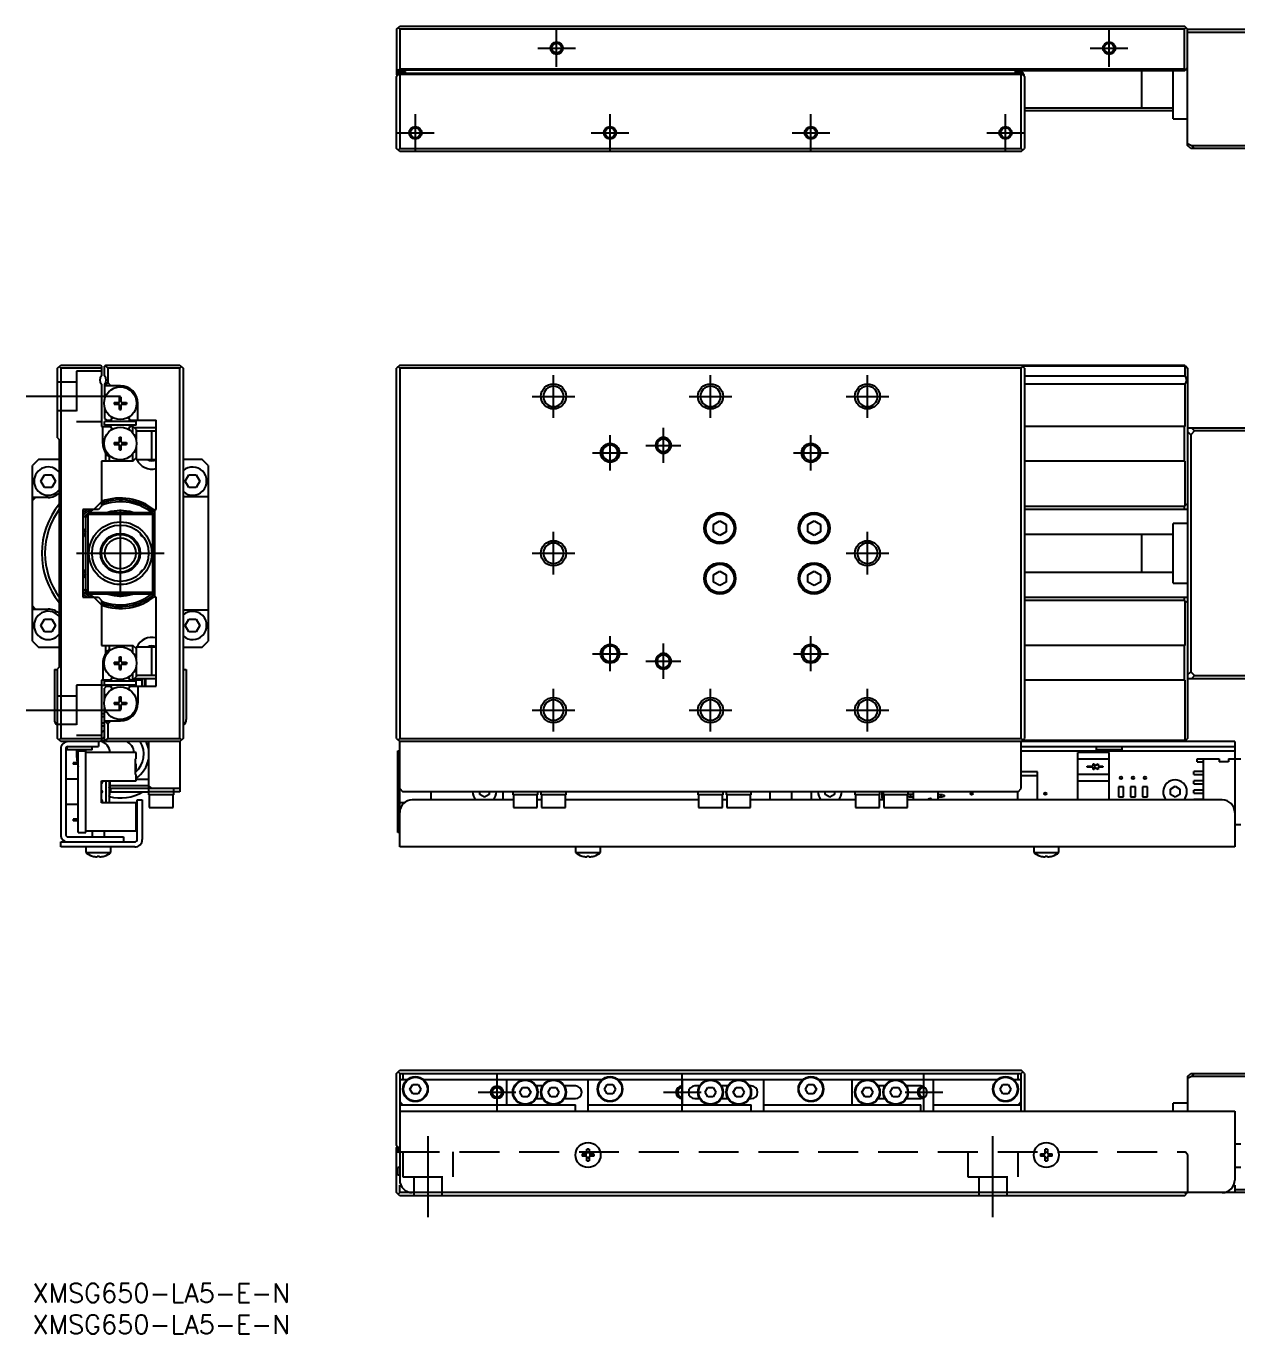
# Model space of a CAD drawing. Extents: x -1 to 721, y -8 to 204.
# Drawn here: x -1 to 192, y -8 to 200.4 of the extents above; entities that cross this region are included whole.
import ezdxf

# ---------------------------------------------------------------- set-up
doc = ezdxf.new("R2010")
doc.units = 0
doc.header["$LTSCALE"] = 0.5
doc.linetypes.add('CENTER', pattern=[50.8, 31.75, -6.35, 6.35, -6.35])
doc.linetypes.add('DASHED', pattern=[19.05, 12.7, -6.35])
for name, color, linetype in [('MSM_CENTER', 1, 'CENTER'), ('MSM_CONTINUOUS', 7, 'CONTINUOUS'), ('MSM_DASHED', 4, 'DASHED'), ('MSM_NARROW', 5, 'CONTINUOUS'), ('MSM_PART_NUMBER', 7, 'CONTINUOUS')]:
    doc.layers.add(name, color=color, linetype=linetype)
doc.styles.get("Standard").update_dxf_attribs({"font": 'txt.shx', "height": 1, "bigfont": 'bigfont.shx'})

# ---------------------------------------------------------------- blocks, each defined once
blk = doc.blocks.new('*U2')
at = {"layer": 'MSM_PART_NUMBER'}
blk.add_text('XMSG650-LA5-E-N', height=3, dxfattribs=at).set_placement((0, -3))
blk = doc.blocks.new('*U3')
at = {"layer": 'MSM_PART_NUMBER'}
blk.add_text('XMSG650-LA5-E-N', height=3, dxfattribs=at).set_placement((0, -8))

msp = doc.modelspace()

# ---------------------------------------------------------------- linework, layer by layer
at = {"layer": 'MSM_CENTER'}
for p, q in [((83.5, 193.887476), (83.5, 199.887476)), ((171.5, 193.887476), (171.5, 199.887476)), ((80.5, 196.887476), (86.5, 196.887476)), ((168.5, 196.887476), (174.5, 196.887476)), ((61, 180.387476), (61, 186.387476)), ((92, 180.387476), (92, 186.387476)), ((124, 180.387476), (124, 186.387476)), ((155, 180.387476), (155, 186.387476)), ((58, 183.387476), (64, 183.387476)), ((89, 183.387476), (95, 183.387476)), ((121, 183.387476), (127, 183.387476)), ((152, 183.387476), (158, 183.387476)), ((83, 137.987477), (83, 144.787477)), ((108, 137.987477), (108, 144.787477)), ((133, 137.987477), (133, 144.787477)), ((14, 141.387477), (-1, 141.387477)), ((79.6, 141.387477), (86.4, 141.387477)), ((104.6, 141.387477), (111.4, 141.387477)), ((129.6, 141.387477), (136.4, 141.387477)), ((100.5, 130.787477), (100.5, 136.387477)), ((92, 129.587477), (92, 135.187477)), ((97.7, 133.587477), (103.3, 133.587477)), ((124, 129.587477), (124, 135.187477)), ((89.2, 132.387477), (94.8, 132.387477)), ((121.2, 132.387477), (126.8, 132.387477)), ((14.000001, 109.387477), (14.000001, 123.387477)), ((83, 112.987477), (83, 119.787477)), ((133, 112.987477), (133, 119.787477)), ((7.000001, 116.387477), (21.000001, 116.387477)), ((79.6, 116.387477), (86.4, 116.387477)), ((129.6, 116.387477), (136.4, 116.387477)), ((92, 97.587477), (92, 103.187477)), ((124, 97.587477), (124, 103.187477)), ((89.2, 100.387477), (94.8, 100.387477)), ((100.5, 96.387477), (100.5, 101.987477)), ((121.2, 100.387477), (126.8, 100.387477)), ((97.7, 99.187477), (103.3, 99.187477)), ((83, 87.987477), (83, 94.787477)), ((108, 87.987477), (108, 94.787477)), ((133, 87.987477), (133, 94.787477)), ((-1, 91.387477), (14, 91.387477)), ((79.6, 91.387477), (86.4, 91.387477)), ((104.6, 91.387477), (111.4, 91.387477)), ((129.6, 91.387477), (136.4, 91.387477)), ((74, 27.500001), (74, 33.500001)), ((103.5, 27.500001), (103.5, 33.500001)), ((142, 27.500001), (142, 33.500001)), ((71, 30.500001), (77, 30.500001)), ((100.5, 30.500001), (106.5, 30.500001)), ((139, 30.500001), (145, 30.500001)), ((63, 23.517122), (63, 10.56974)), ((153, 10.56974), (153, 23.517122))]:
    msp.add_line(p, q, dxfattribs=at)
at = {"layer": 'MSM_CONTINUOUS'}
for p, q in [((58, 199.887476), (58.5, 200.387476)), ((58.25, 200.137476), (58.5, 199.887476)), ((58.5, 200.387476), (183.5, 200.387476)), ((184, 199.887476), (183.5, 200.387476)), ((183.5, 199.887476), (183.75, 200.137476)), ((58, 199.887476), (58, 192.687476)), ((183.5, 199.887476), (58.5, 199.887476)), ((58.5, 199.887476), (58.5, 193.587476)), ((183.5, 193.587476), (183.5, 199.887476)), ((184, 181.387476), (184, 199.887476)), ((184, 199.887476), (197.5, 199.887476)), ((197.5, 199.387476), (184, 199.387476)), ((183.6, 193.387476), (58, 193.387476)), ((59.4, 193.187476), (58, 193.187476)), ((58, 192.387476), (58.4, 192.787476)), ((58.1, 192.587476), (58, 192.687476)), ((58, 180.887476), (58, 192.387476)), ((58.1, 192.487476), (58.1, 192.687476)), ((58.5, 193.587476), (58.3, 193.387476)), ((59.1, 192.987476), (58.4, 192.987476)), ((58.4, 192.787476), (58.5, 192.887476)), ((58.4, 192.787476), (58.5, 192.687476)), ((58.5, 193.587476), (183.5, 193.587476)), ((58.5, 192.887476), (157.5, 192.887476)), ((157.5, 192.687476), (58.5, 192.687476)), ((58.5, 192.687476), (58.5, 180.887476)), ((59.4, 192.887476), (59.4, 193.187476)), ((183.5, 193.287476), (156.6, 193.287476)), ((156.6, 192.887476), (156.6, 193.287476)), ((157.6, 192.987476), (156.9, 192.987476)), ((157.5, 192.887476), (157.6, 192.787476)), ((157.5, 192.687476), (157.6, 192.787476)), ((157.5, 180.887476), (157.5, 192.687476)), ((157.6, 192.787476), (158, 192.387476)), ((157.9, 192.687476), (157.9, 192.487476)), ((158, 192.387476), (158, 180.887476)), ((176.7, 187.387471), (176.7, 193.287476)), ((181.7, 185.637476), (181.7, 193.287476)), ((183.65, 193.437476), (183.5, 193.587476)), ((183.5, 193.287476), (183.65, 193.437476)), ((183.65, 193.437476), (184, 193.787476)), ((158, 187.387476), (181.7, 187.387476)), ((181.7, 186.887476), (158, 186.887476)), ((181.7, 185.637476), (184, 185.637476)), ((184, 181.693662), (184.612372, 181.387476)), ((184.5, 180.887476), (184, 181.387476)), ((184.612372, 181.387476), (185.112372, 180.887476)), ((184.612372, 181.387476), (197.5, 181.387476)), ((58.5, 180.387476), (58, 180.887476)), ((58.5, 180.887476), (58.25, 180.637476)), ((58.5, 180.887476), (157.5, 180.887476)), ((157.5, 180.387476), (58.5, 180.387476)), ((157.5, 180.387476), (158, 180.887476)), ((157.75, 180.637476), (157.5, 180.887476)), ((197.5, 180.887476), (184.5, 180.887476)), ((4.000001, 145.887477), (4.500001, 146.387477)), ((4.000001, 134.787477), (4.000001, 145.887477)), ((4.500001, 145.887477), (4.250001, 146.137477)), ((4.500001, 146.387477), (10.800001, 146.387477)), ((11.000001, 145.887477), (4.500001, 145.887477)), ((4.500001, 145.887477), (4.500001, 86.887477)), ((10.800001, 146.387477), (11.000001, 146.187477)), ((11.000001, 146.187477), (11.000001, 144.648914)), ((11.600001, 146.287477), (11.500001, 146.187477)), ((11.500001, 144.648914), (11.500001, 146.187477)), ((11.600001, 146.287477), (11.700001, 146.387477)), ((12.000001, 145.887477), (11.600001, 146.287477)), ((11.700001, 146.387477), (23.500001, 146.387477)), ((12.000001, 145.887477), (12.000001, 143.587477)), ((23.500001, 145.887477), (12.000001, 145.887477)), ((23.500001, 146.387477), (24.000001, 145.887477)), ((23.750001, 146.137477), (23.500001, 145.887477)), ((23.500001, 86.887477), (23.500001, 145.887477)), ((24.000001, 145.887477), (24.000001, 86.887477)), ((58.5, 146.387477), (58, 145.887477)), ((58, 86.887477), (58, 145.887477)), ((58.25, 146.137477), (58.5, 145.887477)), ((58.5, 146.387477), (183.5, 146.387477)), ((157.5, 145.887477), (58.5, 145.887477)), ((58.5, 145.887477), (58.5, 86.887477)), ((158, 145.887477), (157.5, 146.387477)), ((157.5, 145.887477), (157.75, 146.137477)), ((157.5, 86.887477), (157.5, 145.887477)), ((183.6, 146.187477), (157.7, 146.187477)), ((158, 145.887477), (158, 86.887477)), ((183.65, 146.237477), (183.5, 146.387477)), ((183.6, 146.187477), (183.65, 146.237477)), ((183.6, 144.648914), (183.6, 146.187477)), ((183.65, 146.237477), (184, 145.887477)), ((184, 145.887477), (184, 86.887477)), ((158, 144.648914), (183.6, 144.648914)), ((11.000001, 143.326039), (11.000001, 136.587477)), ((11.500001, 143.326039), (11.500001, 141.001619)), ((14.000001, 143.087477), (11.500001, 143.087477)), ((12.000001, 143.587477), (11.646447, 143.087477)), ((12.500001, 143.087477), (12.000001, 143.587477)), ((183.6, 143.326039), (158, 143.326039)), ((183.6, 136.587477), (183.6, 143.326039)), ((13.000001, 140.432477), (13.000001, 140.142477)), ((13.000001, 140.432477), (13.795001, 140.432477)), ((13.000001, 140.142477), (13.795001, 140.142477)), ((13.529994, 140.142477), (13.529994, 140.432477)), ((13.855001, 140.492477), (13.855001, 141.287477)), ((13.855001, 141.287477), (14.145001, 141.287477)), ((14.145001, 140.757483), (13.855001, 140.757483)), ((13.855001, 139.287477), (13.855001, 140.082477)), ((13.855001, 139.81747), (14.145001, 139.81747)), ((14.145001, 140.492477), (14.145001, 141.287477)), ((14.145001, 139.287477), (14.145001, 140.082477)), ((14.205001, 140.432477), (15.000001, 140.432477)), ((14.205001, 140.142477), (15.000001, 140.142477)), ((14.470007, 140.142477), (14.470007, 140.432477)), ((15.000001, 140.432477), (15.000001, 140.142477)), ((16.800001, 137.587477), (16.800001, 140.287477)), ((11.500001, 139.573334), (11.500001, 137.887477)), ((11.500001, 137.887477), (11.800001, 137.587477)), ((11.800001, 137.587477), (12.455589, 137.587477)), ((12.535408, 137.725728), (12.455589, 137.587477)), ((13.855001, 139.287477), (14.145001, 139.287477)), ((15.544412, 137.587477), (15.327132, 137.963818)), ((15.544412, 137.587477), (19.700001, 137.587477)), ((19.700001, 123.387477), (19.700001, 137.587477)), ((11.000001, 136.587477), (12.455589, 136.587477)), ((11.200001, 133.887477), (11.200001, 136.587477)), ((16.500001, 137.387477), (11.500001, 137.387477)), ((11.500001, 136.787477), (11.500001, 137.387477)), ((16.500001, 136.787477), (11.500001, 136.787477)), ((12.455589, 136.587477), (12.672869, 136.211135)), ((12.575165, 136.387477), (12.571059, 136.387477)), ((15.433637, 136.387477), (15.424836, 136.387477)), ((15.464593, 136.449225), (15.544412, 136.587477)), ((16.000001, 136.587477), (15.544412, 136.587477)), ((16.500001, 136.087477), (16.000001, 136.587477)), ((16.000001, 135.548801), (16.000001, 136.587477)), ((19.700001, 136.387477), (16.200001, 136.387477)), ((16.500001, 136.787477), (16.500001, 137.387477)), ((16.500001, 136.087477), (16.500001, 134.601619)), ((19.700001, 135.837477), (16.500001, 135.837477)), ((19.000001, 131.337477), (19.000001, 135.837477)), ((183.6, 136.587477), (158, 136.587477)), ((183.5, 131.087477), (183.5, 136.587477)), ((184, 136.387477), (219, 136.387477)), ((184.5, 135.275104), (184, 135.775104)), ((185.112372, 135.887477), (184.5, 135.275104)), ((184.612372, 136.387477), (185.112372, 135.887477)), ((197.5, 135.887477), (185.112372, 135.887477)), ((4.000001, 134.787477), (4.300001, 134.487477)), ((4.300001, 98.287477), (4.300001, 134.487477)), ((13.000001, 134.032477), (13.000001, 133.742477)), ((13.000001, 134.032477), (13.795001, 134.032477)), ((13.000001, 133.742477), (13.795001, 133.742477)), ((13.529994, 133.742477), (13.529994, 134.032477)), ((13.855001, 134.092477), (13.855001, 134.887477)), ((13.855001, 134.887477), (14.145001, 134.887477)), ((14.145001, 134.357483), (13.855001, 134.357483)), ((13.855001, 132.887477), (13.855001, 133.682477)), ((13.855001, 133.41747), (14.145001, 133.41747)), ((14.145001, 134.092477), (14.145001, 134.887477)), ((14.145001, 132.887477), (14.145001, 133.682477)), ((14.205001, 134.032477), (15.000001, 134.032477)), ((14.205001, 133.742477), (15.000001, 133.742477)), ((14.470007, 133.742477), (14.470007, 134.032477)), ((15.000001, 134.032477), (15.000001, 133.742477)), ((184.5, 135.275104), (184.5, 97.499849)), ((1, 131.387477), (0, 130.387477)), ((1, 131.387477), (4.300001, 131.387477)), ((11.700001, 131.087477), (11.700001, 132.290605)), ((12.200001, 131.742715), (12.200001, 131.087477)), ((13.855001, 132.887477), (14.145001, 132.887477)), ((16.000001, 131.087477), (16.000001, 132.226152)), ((16.000001, 131.087477), (16.500001, 131.587477)), ((16.500001, 133.173334), (16.500001, 131.337477)), ((16.500001, 131.337477), (19.700001, 131.337477)), ((24.000001, 131.387477), (27, 131.387477)), ((28, 130.387477), (27, 131.387477)), ((0, 102.387477), (0, 130.387477)), ((11.000001, 131.087477), (11.000001, 123.887477)), ((16.000001, 131.087477), (11.000001, 131.087477)), ((28, 130.387477), (28, 125.387477)), ((183.6, 131.087477), (158, 131.087477)), ((183.6, 124.028898), (183.6, 131.087477)), ((1.345299, 127.887477), (1.922649, 128.887477)), ((1.922649, 126.887477), (1.345299, 127.887477)), ((1.922649, 128.887477), (3.07735, 128.887477)), ((3.07735, 128.887477), (3.6547, 127.887477)), ((3.6547, 127.887477), (3.07735, 126.887477)), ((24.345299, 127.887477), (24.922649, 128.887477)), ((24.922649, 126.887477), (24.345299, 127.887477)), ((24.922649, 128.887477), (26.07735, 128.887477)), ((26.07735, 128.887477), (26.6547, 127.887477)), ((26.6547, 127.887477), (26.07735, 126.887477)), ((2.5, 125.287477), (0, 125.287477)), ((0, 124.787477), (0.5, 125.287477)), ((3.07735, 126.887477), (1.922649, 126.887477)), ((28.000001, 125.387477), (24.000001, 125.387477)), ((26.07735, 126.887477), (24.922649, 126.887477)), ((28.000001, 125.387477), (28.000001, 107.387477)), ((8.000001, 123.387477), (8.000001, 109.387477)), ((10.500001, 123.387477), (8.000001, 123.387477)), ((9.792894, 123.387477), (11.000001, 124.594583)), ((11.000001, 123.887477), (10.500001, 123.387477)), ((19.500001, 123.387477), (19.700001, 123.387477)), ((19.500001, 109.387477), (19.500001, 123.387477)), ((158, 123.887477), (183.5, 123.887477)), ((184, 123.387477), (158, 123.387477)), ((183.5, 123.887477), (183.6, 124.028898)), ((183.5, 123.387477), (183.5, 123.887477)), ((184, 124.194583), (183.6, 124.028898)), ((8.500001, 122.087477), (9.300001, 122.887477)), ((8.500001, 110.687477), (8.500001, 122.087477)), ((8.800001, 122.387477), (8.800001, 110.387477)), ((19.000001, 122.587477), (9.000001, 122.587477)), ((9.300001, 122.887477), (18.700001, 122.887477)), ((18.700001, 122.887477), (19.500001, 122.087477)), ((19.200001, 110.387477), (19.200001, 122.387477)), ((108.5, 120.964827), (109.5, 121.542177)), ((108.5, 119.810126), (108.5, 120.964827)), ((109.5, 121.542177), (110.5, 120.964827)), ((110.5, 120.964827), (110.5, 119.810126)), ((123.5, 120.964827), (124.5, 121.542177)), ((123.5, 119.810126), (123.5, 120.964827)), ((124.5, 121.542177), (125.5, 120.964827)), ((125.5, 120.964827), (125.5, 119.810126)), ((184, 121.137477), (181.7, 121.137477)), ((181.7, 111.637477), (181.7, 121.137477)), ((17.200001, 119.362477), (17.200001, 119.551335)), ((17.200001, 119.362477), (17.425001, 119.137477)), ((17.425001, 119.306273), (17.425001, 119.137477)), ((17.425001, 119.137477), (17.561869, 119.137477)), ((109.5, 119.232776), (108.5, 119.810126)), ((110.5, 119.810126), (109.5, 119.232776)), ((124.5, 119.232776), (123.5, 119.810126)), ((125.5, 119.810126), (124.5, 119.232776)), ((181.7, 119.387477), (158, 119.387477)), ((176.7, 113.387472), (176.7, 119.387482)), ((17.425001, 113.637477), (17.200001, 113.412477)), ((17.200001, 113.223618), (17.200001, 113.412477)), ((17.561724, 113.637477), (17.425001, 113.637477)), ((17.425001, 113.637477), (17.425001, 113.46868)), ((17.561952, 113.637477), (17.561743, 113.637477)), ((108.5, 112.964827), (109.5, 113.542177)), ((108.5, 111.810126), (108.5, 112.964827)), ((109.5, 113.542177), (110.5, 112.964827)), ((110.5, 112.964827), (110.5, 111.810126)), ((123.5, 112.964827), (124.5, 113.542177)), ((123.5, 111.810126), (123.5, 112.964827)), ((124.5, 113.542177), (125.5, 112.964827)), ((125.5, 112.964827), (125.5, 111.810126)), ((158, 113.387477), (181.7, 113.387477)), ((9.300001, 109.887477), (8.500001, 110.687477)), ((19.500001, 110.687477), (18.700001, 109.887477)), ((109.5, 111.232776), (108.5, 111.810126)), ((110.5, 111.810126), (109.5, 111.232776)), ((124.5, 111.232776), (123.5, 111.810126)), ((125.5, 111.810126), (124.5, 111.232776)), ((181.7, 111.637477), (184, 111.637477)), ((8.000001, 109.387477), (10.500001, 109.387477)), ((9.000001, 110.187477), (19.000001, 110.187477)), ((18.700001, 109.887477), (9.300001, 109.887477)), ((11.000001, 108.18037), (9.792894, 109.387477)), ((10.500001, 109.387477), (11.000001, 108.887477)), ((11.000001, 108.887477), (11.000001, 101.687477)), ((19.700001, 109.387477), (19.500001, 109.387477)), ((19.700001, 95.187477), (19.700001, 109.387477)), ((158, 109.387477), (184, 109.387477)), ((183.5, 108.887477), (158, 108.887477)), ((183.5, 108.887477), (183.5, 109.387477)), ((183.6, 108.746055), (183.5, 108.887477)), ((183.6, 108.746055), (184, 108.58037)), ((183.6, 101.687477), (183.6, 108.746055)), ((0.5, 107.487477), (0, 107.987477)), ((0, 107.487477), (2.5, 107.487477)), ((24.000001, 107.387477), (28.000001, 107.387477)), ((28, 107.387477), (28, 102.387477)), ((1.345299, 104.887477), (1.922649, 105.887477)), ((1.922649, 103.887477), (1.345299, 104.887477)), ((1.922649, 105.887477), (3.07735, 105.887477)), ((3.07735, 105.887477), (3.6547, 104.887477)), ((3.6547, 104.887477), (3.07735, 103.887477)), ((24.345299, 104.887477), (24.922649, 105.887477)), ((24.922649, 103.887477), (24.345299, 104.887477)), ((24.922649, 105.887477), (26.07735, 105.887477)), ((26.07735, 105.887477), (26.6547, 104.887477)), ((26.6547, 104.887477), (26.07735, 103.887477)), ((0, 102.387477), (1, 101.387477)), ((3.07735, 103.887477), (1.922649, 103.887477)), ((26.07735, 103.887477), (24.922649, 103.887477)), ((27, 101.387477), (28, 102.387477)), ((4.300001, 101.387477), (1, 101.387477)), ((11.000001, 101.687477), (16.000001, 101.687477)), ((11.700001, 100.484348), (11.700001, 101.687477)), ((12.200001, 101.687477), (12.200001, 101.032238)), ((16.500001, 101.187477), (16.000001, 101.687477)), ((16.000001, 100.548801), (16.000001, 101.687477)), ((19.700001, 101.437477), (16.500001, 101.437477)), ((16.500001, 101.437477), (16.500001, 99.601619)), ((19.000001, 96.937477), (19.000001, 101.437477)), ((27, 101.387477), (24.000001, 101.387477)), ((183.6, 101.687477), (158, 101.687477)), ((183.5, 96.187477), (183.5, 101.687477)), ((4.300001, 98.287477), (4.000001, 97.987477)), ((4.000001, 86.887477), (4.000001, 97.987477)), ((11.200001, 98.887477), (11.200001, 96.187477)), ((13.000001, 99.032477), (13.000001, 98.742477)), ((13.000001, 99.032477), (13.795001, 99.032477)), ((13.000001, 98.742477), (13.795001, 98.742477)), ((13.529994, 98.742477), (13.529994, 99.032477)), ((13.855001, 99.092477), (13.855001, 99.887477)), ((13.855001, 99.887477), (14.145001, 99.887477)), ((14.145001, 99.357483), (13.855001, 99.357483)), ((13.855001, 97.887477), (13.855001, 98.682477)), ((13.855001, 98.41747), (14.145001, 98.41747)), ((14.145001, 99.092477), (14.145001, 99.887477)), ((14.145001, 97.887477), (14.145001, 98.682477)), ((14.205001, 99.032477), (15.000001, 99.032477)), ((14.205001, 98.742477), (15.000001, 98.742477)), ((14.470007, 98.742477), (14.470007, 99.032477)), ((15.000001, 99.032477), (15.000001, 98.742477)), ((16.500001, 98.173334), (16.500001, 96.687477)), ((3.5, 97.887477), (3.5, 89.887477)), ((3.5, 97.887477), (4, 97.887477)), ((11.000001, 96.187477), (11.000001, 86.587477)), ((12.455589, 96.187477), (11.000001, 96.187477)), ((16.500001, 95.987477), (11.500001, 95.987477)), ((11.500001, 95.387477), (11.500001, 95.987477)), ((11.997502, 96.187477), (11.997502, 95.987477)), ((12.672869, 96.563818), (12.455589, 96.187477)), ((12.575165, 96.387477), (12.571059, 96.387477)), ((13.855001, 97.887477), (14.145001, 97.887477)), ((15.433637, 96.387477), (15.424836, 96.387477)), ((15.425002, 96.387477), (15.425002, 96.38714)), ((15.544412, 96.187477), (15.464593, 96.325728)), ((17.425002, 96.187477), (15.544412, 96.187477)), ((15.925002, 95.987477), (15.925002, 96.187477)), ((16.000001, 96.187477), (16.000001, 97.226152)), ((16.000001, 96.187477), (16.500001, 96.687477)), ((19.700001, 96.387477), (16.200001, 96.387477)), ((16.500001, 96.937477), (19.700001, 96.937477)), ((16.500001, 95.387477), (16.500001, 95.987477)), ((17.425002, 96.387477), (17.425002, 95.187477)), ((17.925002, 95.187477), (17.925002, 96.387477)), ((18, 96.187477), (17.925002, 96.187477)), ((18, 96.387477), (18, 95.187477)), ((24, 97.887477), (24.5, 97.887477)), ((24.5, 97.887477), (24.5, 89.887477)), ((183.6, 96.187477), (158, 96.187477)), ((183.6, 86.587477), (183.6, 96.187477)), ((184, 96.999849), (184.5, 97.499849)), ((213, 96.387477), (184, 96.387477)), ((184.5, 97.499849), (185.112372, 96.887477)), ((185.112372, 96.887477), (184.612372, 96.387477)), ((185.112372, 96.887477), (197.5, 96.887477)), ((11.57608, 95.307477), (11.000001, 95.307477)), ((16.500001, 95.387477), (11.500001, 95.387477)), ((11.800001, 95.187477), (11.500001, 94.887477)), ((11.500001, 93.201619), (11.500001, 94.887477)), ((11.697502, 95.387477), (11.646791, 95.336766)), ((11.800001, 95.187477), (12.455589, 95.187477)), ((12.455589, 95.187477), (12.535408, 95.049225)), ((15.327132, 94.811135), (15.544412, 95.187477)), ((15.425002, 94.987813), (15.425002, 94.980651)), ((15.544412, 95.187477), (19.700001, 95.187477)), ((15.925002, 95.187477), (15.925002, 95.387477)), ((16.800001, 95.187477), (16.800001, 92.487477)), ((11.500001, 86.587477), (11.500001, 91.773334)), ((13.000001, 92.632477), (13.000001, 92.342477)), ((13.000001, 92.632477), (13.795001, 92.632477)), ((13.000001, 92.342477), (13.795001, 92.342477)), ((13.529994, 92.342477), (13.529994, 92.632477)), ((13.855001, 92.692477), (13.855001, 93.487477)), ((13.855001, 93.487477), (14.145001, 93.487477)), ((14.145001, 92.957483), (13.855001, 92.957483)), ((13.855001, 91.487477), (13.855001, 92.282477)), ((13.855001, 92.01747), (14.145001, 92.01747)), ((14.145001, 92.692477), (14.145001, 93.487477)), ((14.145001, 91.487477), (14.145001, 92.282477)), ((14.205001, 92.632477), (15.000001, 92.632477)), ((14.205001, 92.342477), (15.000001, 92.342477)), ((14.470007, 92.342477), (14.470007, 92.632477)), ((15.000001, 92.632477), (15.000001, 92.342477)), ((11.000001, 90.387477), (11.500001, 90.387477)), ((11.500001, 89.687477), (14.000001, 89.687477)), ((11.646447, 89.687477), (12.000001, 89.187477)), ((12.000001, 89.187477), (12.500001, 89.687477)), ((13.855001, 91.487477), (14.145001, 91.487477)), ((11.000001, 89.387477), (11.500001, 89.387477)), ((11.000001, 88.887477), (11.500001, 88.887477)), ((12.000001, 89.187477), (12.000001, 86.887477)), ((4.500001, 86.387477), (4.000001, 86.887477)), ((4.250001, 86.637477), (4.500001, 86.887477)), ((4.500001, 86.887477), (11.000001, 86.887477)), ((10.800001, 86.387477), (4.500001, 86.387477)), ((5.500001, 85.533887), (5.500001, 85.087477)), ((5.700001, 85.587477), (10.500001, 85.587477)), ((9.500001, 85.087477), (9.500001, 85.587477)), ((10.500001, 86.387477), (10.500001, 85.587477)), ((11.000001, 86.587477), (10.800001, 86.387477)), ((10.928356, 86.515832), (11.571645, 86.515832)), ((11.500001, 86.587477), (11.600001, 86.487477)), ((11.600001, 86.487477), (12.000001, 86.887477)), ((11.700001, 86.387477), (11.600001, 86.487477)), ((23.500001, 86.387477), (11.700001, 86.387477)), ((12.000001, 86.887477), (23.500001, 86.887477)), ((18.500001, 86.387477), (18.500001, 77.887477)), ((24.000001, 86.887477), (23.500001, 86.387477)), ((23.500001, 86.887477), (23.750001, 86.637477)), ((23.500001, 86.387477), (23.500001, 78.387477)), ((58, 86.887477), (58.5, 86.387477)), ((58.5, 86.887477), (58.25, 86.637477)), ((58.5, 86.887477), (157.5, 86.887477)), ((58.5, 69.587477), (58.5, 86.387477)), ((191.5, 86.387477), (58.5, 86.387477)), ((157.5, 86.387477), (158, 86.887477)), ((157.75, 86.637477), (157.5, 86.887477)), ((157.5, 78.887477), (157.5, 86.387477)), ((157.5, 85.587477), (191.5, 85.587477)), ((157.7, 86.587477), (183.6, 86.587477)), ((169.5, 84.887477), (169.5, 85.587477)), ((173.5, 85.587477), (173.5, 84.887477)), ((183.5, 86.387477), (183.65, 86.537477)), ((183.65, 86.537477), (183.6, 86.587477)), ((184, 86.887477), (183.65, 86.537477)), ((191.5, 86.387477), (191.5, 69.587477)), ((4.500001, 85.187477), (4.500001, 71.587477)), ((5.300001, 85.187477), (5.300001, 71.587477)), ((9.500001, 85.087477), (5.500001, 85.087477)), ((7.300001, 84.887477), (8.500001, 84.887477)), ((7.300001, 71.887477), (7.300001, 84.887477)), ((8.500001, 71.887477), (8.500001, 84.887477)), ((16.500001, 84.637477), (8.500001, 84.637477)), ((16.500001, 83.637477), (16.400001, 83.637477)), ((16.400001, 81.137477), (16.400001, 83.637477)), ((16.500001, 83.637477), (16.500001, 84.637477)), ((58.2, 71.887477), (58.2, 84.887477)), ((58.2, 84.887477), (58.5, 84.887477)), ((157.5, 84.887477), (191.5, 84.887477)), ((166.5, 77.087477), (166.5, 84.637477)), ((171.5, 84.637477), (166.5, 84.637477)), ((166.5, 83.637477), (171.5, 83.637477)), ((173.5, 85.087477), (169.5, 85.087477)), ((171.5, 77.087477), (171.5, 84.637477)), ((185.5, 83.637477), (189, 83.637477)), ((185.5, 83.137477), (185.5, 83.637477)), ((186.5, 83.637477), (186.5, 77.087477)), ((189, 83.637477), (189, 83.137477)), ((190.5, 83.637477), (192.5, 83.637477)), ((190.5, 83.637477), (190.5, 83.137477)), ((7.300001, 83.012477), (6.500001, 83.012477)), ((6.500001, 83.012477), (6.500001, 82.762477)), ((7.300001, 82.762477), (6.500001, 82.762477)), ((16.400001, 82.837477), (16.500001, 82.837477)), ((16.400001, 82.462477), (16.500001, 82.462477)), ((16.400001, 82.312477), (16.500001, 82.312477)), ((16.400001, 81.937477), (16.500001, 81.937477)), ((16.500001, 81.937477), (16.500001, 82.837477)), ((160.1, 81.537477), (157.5, 81.537477)), ((160.1, 77.087477), (160.1, 81.537477)), ((168, 82.462477), (168.95, 82.462477)), ((168, 82.312477), (168, 82.462477)), ((168.95, 82.312477), (168, 82.312477)), ((168.95, 82.837477), (169.1, 82.837477)), ((168.95, 82.462477), (168.95, 82.837477)), ((168.95, 81.937477), (168.95, 82.312477)), ((169.1, 81.937477), (168.95, 81.937477)), ((169.1, 82.837477), (169.1, 82.445212)), ((169.1, 82.445212), (169.779423, 82.837477)), ((169.779423, 81.937477), (169.1, 82.329741)), ((169.1, 82.329741), (169.1, 81.937477)), ((169.779423, 82.837477), (169.779423, 82.462477)), ((169.779423, 82.462477), (170.479423, 82.462477)), ((170.479423, 82.312477), (169.779423, 82.312477)), ((169.779423, 82.312477), (169.779423, 81.937477)), ((170.479423, 82.462477), (170.479423, 82.312477)), ((186.5, 81.637477), (185, 81.637477)), ((185, 81.137477), (185, 81.637477)), ((185.5, 83.137477), (186.5, 83.137477)), ((190.5, 83.137477), (189, 83.137477)), ((7.300001, 80.387477), (5.300001, 80.387477)), ((11.000001, 80.137477), (16.500001, 80.137477)), ((11.000001, 76.637477), (11.000001, 80.137477)), ((11.700001, 80.137477), (11.700001, 76.637477)), ((12.200001, 80.137477), (12.200001, 76.637477)), ((12.350001, 80.137477), (12.350001, 78.387477)), ((12.350001, 79.387477), (18.5, 79.387477)), ((16.500001, 81.137477), (16.400001, 81.137477)), ((16.500001, 80.137477), (16.500001, 81.137477)), ((16.500001, 80.387477), (18.5, 80.387477)), ((19.000001, 78.887477), (18.500001, 79.387477)), ((160.1, 80.937477), (157.5, 80.937477)), ((171.5, 81.137477), (166.5, 81.137477)), ((166.5, 80.137477), (171.5, 80.137477)), ((173.0025, 79.187477), (173.0025, 77.587477)), ((173.8025, 79.187477), (173.0025, 79.187477)), ((173.8025, 77.587477), (173.8025, 79.187477)), ((175.7075, 79.187477), (174.9075, 79.187477)), ((174.9075, 79.187477), (174.9075, 77.587477)), ((175.7075, 77.587477), (175.7075, 79.187477)), ((177.6125, 79.187477), (176.8125, 79.187477)), ((176.8125, 79.187477), (176.8125, 77.587477)), ((177.6125, 77.587477), (177.6125, 79.187477)), ((181.25, 78.820489), (182, 79.253502)), ((182, 79.253502), (182.75, 78.820489)), ((185, 81.137477), (186.5, 81.137477)), ((186.5, 80.137477), (185, 80.137477)), ((185, 79.637477), (185, 80.137477)), ((185, 79.637477), (186.5, 79.637477)), ((23.500001, 78.887477), (12.500001, 78.887477)), ((12.500001, 78.387475), (12.500001, 78.887477)), ((12.500001, 78.387475), (18.500001, 78.387475)), ((22.500001, 78.387477), (18.500001, 78.387475)), ((22.500001, 77.887477), (18.500001, 77.887477)), ((18.600001, 77.887477), (18.600001, 75.887477)), ((22.400001, 75.887477), (22.400001, 77.887477)), ((22.500001, 77.887477), (22.500001, 78.887477)), ((23.500001, 78.387477), (22.500001, 78.387477)), ((58.5, 78.887477), (59, 78.387477)), ((157, 78.387477), (59, 78.387477)), ((63.5, 77.087477), (63.5, 78.387477)), ((71.25, 77.954464), (71.25, 78.387477)), ((72, 77.521451), (71.25, 77.954464)), ((72.75, 77.954464), (72, 77.521451)), ((72.75, 78.387477), (72.75, 77.954464)), ((74.9, 78.387477), (74.9, 77.087477)), ((76.5, 78.387477), (76.5, 77.887477)), ((80.5, 77.887477), (76.5, 77.887477)), ((76.6, 77.887477), (76.6, 75.887477)), ((80.4, 75.887477), (80.4, 77.887477)), ((80.5, 77.887477), (80.5, 78.387477)), ((81, 78.387477), (81, 77.887477)), ((85, 77.887477), (81, 77.887477)), ((81.1, 77.887477), (81.1, 75.887477)), ((84.9, 75.887477), (84.9, 77.887477)), ((85, 77.887477), (85, 78.387477)), ((106, 78.387477), (106, 77.887477)), ((110, 77.887477), (106, 77.887477)), ((106.1, 77.887477), (106.1, 75.887477)), ((109.9, 75.887477), (109.9, 77.887477)), ((110, 77.887477), (110, 78.387477)), ((110.5, 78.387477), (110.5, 77.887477)), ((114.5, 77.887477), (110.5, 77.887477)), ((110.6, 77.887477), (110.6, 75.887477)), ((114.4, 75.887477), (114.4, 77.887477)), ((114.5, 77.887477), (114.5, 78.387477)), ((117.5, 77.087477), (117.5, 78.387477)), ((120.9, 78.387477), (120.9, 77.087477)), ((124.1, 77.087477), (124.1, 78.387477)), ((126.25, 77.954464), (126.25, 78.387477)), ((127, 77.521451), (126.25, 77.954464)), ((127.75, 77.954464), (127, 77.521451)), ((127.75, 78.387477), (127.75, 77.954464)), ((131, 78.387477), (131, 77.887477)), ((135, 77.887477), (131, 77.887477)), ((131.1, 77.887477), (131.1, 75.887477)), ((134.9, 75.887477), (134.9, 77.887477)), ((135, 77.887477), (135, 78.387477)), ((135.3125, 78.387477), (135.3125, 77.387477)), ((135.3125, 77.387477), (135.6, 77.387477)), ((135.5, 78.387477), (135.5, 77.887477)), ((139.5, 77.887477), (135.5, 77.887477)), ((135.6, 77.887477), (135.6, 75.887477)), ((139.4, 75.887477), (139.4, 77.887477)), ((139.4, 77.852477), (139.5375, 77.852477)), ((139.5375, 77.652477), (139.4, 77.652477)), ((139.5, 77.887477), (139.5, 78.387477)), ((139.5375, 77.852477), (139.603895, 77.967477)), ((139.603895, 77.537477), (139.5375, 77.652477)), ((140.3375, 77.967477), (139.603895, 77.967477)), ((140.3375, 77.537477), (139.603895, 77.537477)), ((139.8975, 77.537477), (139.8975, 77.967477)), ((140.3375, 77.087477), (140.3375, 78.387477)), ((144.2375, 78.387477), (144.2375, 77.087477)), ((144.2375, 77.967477), (144.971105, 77.967477)), ((144.971105, 77.537477), (144.2375, 77.537477)), ((144.6775, 77.967477), (144.6775, 77.537477)), ((144.971105, 77.967477), (145.0375, 77.852477)), ((145.0375, 77.652477), (144.971105, 77.537477)), ((145.0375, 77.852477), (145.2875, 77.852477)), ((145.2875, 77.652477), (145.0375, 77.652477)), ((145.2875, 77.652477), (145.2875, 77.852477)), ((156.9, 78.387477), (156.9, 77.087477)), ((157, 78.387477), (157.5, 78.887477)), ((173.0025, 77.587477), (173.8025, 77.587477)), ((174.9075, 77.587477), (175.7075, 77.587477)), ((176.8125, 77.587477), (177.6125, 77.587477)), ((181.25, 77.954464), (181.25, 78.820489)), ((182, 77.521451), (181.25, 77.954464)), ((182.75, 77.954464), (182, 77.521451)), ((182.75, 78.820489), (182.75, 77.954464)), ((186.5, 78.637477), (185, 78.637477)), ((185, 78.137477), (185, 78.637477)), ((185, 78.137477), (186.5, 78.137477)), ((186.5, 77.137477), (185, 77.137477)), ((185, 77.087477), (185, 77.137477)), ((5.300001, 76.387477), (7.300001, 76.387477)), ((16.500001, 76.637477), (11.000001, 76.637477)), ((16.500001, 72.137477), (16.500001, 76.637477)), ((16.700001, 77.087477), (17.500001, 77.087477)), ((16.700001, 70.887477), (16.700001, 77.087477)), ((17.500001, 77.087477), (17.500001, 70.787477)), ((18.600001, 75.887477), (22.400001, 75.887477)), ((59.236077, 76.637477), (58.5, 76.637477)), ((76.6, 77.087477), (60.5, 77.087477)), ((76.6, 75.887477), (80.4, 75.887477)), ((81.1, 77.087477), (80.4, 77.087477)), ((81.1, 75.887477), (84.9, 75.887477)), ((106.1, 77.087477), (84.9, 77.087477)), ((106.1, 75.887477), (109.9, 75.887477)), ((110.6, 77.087477), (109.9, 77.087477)), ((110.6, 75.887477), (114.4, 75.887477)), ((131.1, 77.087477), (114.4, 77.087477)), ((131.1, 75.887477), (134.9, 75.887477)), ((135.6, 77.087477), (134.9, 77.087477)), ((135.6, 75.887477), (139.4, 75.887477)), ((189.5, 77.087477), (139.4, 77.087477)), ((7.300001, 74.012477), (6.500001, 74.012477)), ((6.500001, 74.012477), (6.500001, 73.762477)), ((7.300001, 73.762477), (6.500001, 73.762477)), ((192.5, 73.137477), (191.5, 73.137477)), ((5.700001, 71.187477), (14.500001, 71.187477)), ((7.300001, 71.887477), (8.500001, 71.887477)), ((8.500001, 72.137477), (16.500001, 72.137477)), ((9.500001, 72.137477), (9.500001, 71.187496)), ((11.500001, 71.187496), (11.500001, 72.137477)), ((14.500001, 71.187477), (14.500001, 70.387477)), ((58.5, 71.887477), (58.2, 71.887477)), ((4.500001, 70.387477), (16.200001, 70.387477)), ((4.500001, 69.587477), (4.500001, 70.387477)), ((16.300001, 69.587477), (4.500001, 69.587477)), ((8.500001, 69.587477), (8.500001, 68.689477)), ((12.500001, 68.689477), (12.500001, 69.587477)), ((191.5, 69.587477), (58.5, 69.587477)), ((86.5, 69.587477), (86.5, 68.689477)), ((90.5, 68.689477), (90.5, 69.587477)), ((159.5, 69.587477), (159.5, 68.689477)), ((163.5, 68.689477), (163.5, 69.587477)), ((8.500001, 68.689477), (12.500001, 68.689477)), ((9.550001, 68.131744), (9.571292, 68.131744)), ((10.300001, 68.000001), (10.300001, 68.131744)), ((10.300001, 68.131744), (10.700001, 68.131744)), ((10.700001, 68.131744), (10.700001, 68.000001)), ((11.428709, 68.131744), (11.450001, 68.131744)), ((86.5, 68.689477), (90.5, 68.689477)), ((87.55, 68.131744), (87.571291, 68.131744)), ((88.3, 68.000001), (88.3, 68.131744)), ((88.3, 68.131744), (88.7, 68.131744)), ((88.7, 68.131744), (88.7, 68.000001)), ((89.428709, 68.131744), (89.45, 68.131744)), ((159.5, 68.689477), (163.5, 68.689477)), ((160.55, 68.131744), (160.571291, 68.131744)), ((161.3, 68.000001), (161.3, 68.131744)), ((161.3, 68.131744), (161.7, 68.131744)), ((161.7, 68.131744), (161.7, 68.000001)), ((162.428709, 68.131744), (162.45, 68.131744)), ((58, 33.500001), (58.5, 34.000001)), ((58, 22.000001), (58, 33.500001)), ((58.25, 33.750001), (58.5, 33.500001)), ((58.5, 34.000001), (157.5, 34.000001)), ((58.5, 33.500001), (58.5, 16.500001)), ((58.5, 33.500001), (157.5, 33.500001)), ((59, 33.500001), (59, 32.500001)), ((157, 32.500001), (157, 33.500001)), ((158, 33.500001), (157.5, 34.000001)), ((157.5, 33.500001), (157.75, 33.750001)), ((157.5, 27.500001), (157.5, 33.500001)), ((158, 33.500001), (158, 27.500001)), ((184, 33.000001), (184.5, 33.500001)), ((184.5, 33.500001), (197.5, 33.500001)), ((185.112372, 33.500001), (184.612372, 33.000001)), ((59.677124, 32.500001), (58.5, 32.500001)), ((60.133974, 31.000001), (60.566987, 31.750001)), ((60.566987, 31.750001), (61.433013, 31.750001)), ((61.433013, 31.750001), (61.866025, 31.000001)), ((90.677124, 32.500001), (62.322875, 32.500001)), ((75.5, 32.500001), (75.5, 28.500001)), ((81.267949, 31.500001), (80.232051, 31.500001)), ((86.5, 31.500001), (84.732051, 31.500001)), ((88.5, 27.500001), (88.5, 32.500001)), ((91.133974, 31.000001), (91.566987, 31.750001)), ((91.566987, 31.750001), (92.433013, 31.750001)), ((92.433013, 31.750001), (92.866025, 31.000001)), ((122.677124, 32.500001), (93.322875, 32.500001)), ((103.5, 32.500001), (103.5, 28.500001)), ((106.267949, 31.500001), (105.5, 31.500001)), ((110.767949, 31.500001), (109.732051, 31.500001)), ((114.5, 31.500001), (114.232051, 31.500001)), ((116.5, 27.500001), (116.5, 32.500001)), ((123.133974, 31.000001), (123.566987, 31.750001)), ((123.566987, 31.750001), (124.433013, 31.750001)), ((124.433013, 31.750001), (124.866025, 31.000001)), ((153.677124, 32.500001), (125.322875, 32.500001)), ((130.5, 32.500001), (130.5, 28.500001)), ((135.767949, 31.500001), (134.732051, 31.500001)), ((141.5, 31.500001), (139.232051, 31.500001)), ((143.5, 27.500001), (143.5, 32.500001)), ((154.133974, 31.000001), (154.566987, 31.750001)), ((154.566987, 31.750001), (155.433013, 31.750001)), ((155.433013, 31.750001), (155.866025, 31.000001)), ((157.5, 32.500001), (156.322875, 32.500001)), ((184.612372, 33.000001), (184, 32.693815)), ((184, 33.000001), (184, 27.500001)), ((197.5, 33.000001), (184.612372, 33.000001)), ((60.566987, 30.250001), (60.133974, 31.000001)), ((61.433013, 30.250001), (60.566987, 30.250001)), ((61.866025, 31.000001), (61.433013, 30.250001)), ((77.633974, 30.500001), (78.066987, 31.250001)), ((78.066987, 29.750001), (77.633974, 30.500001)), ((78.066987, 31.250001), (78.933013, 31.250001)), ((78.933013, 29.750001), (78.066987, 29.750001)), ((78.933013, 31.250001), (79.366025, 30.500001)), ((79.366025, 30.500001), (78.933013, 29.750001)), ((80.232051, 29.500001), (81.267949, 29.500001)), ((82.133974, 30.500001), (82.566987, 31.250001)), ((82.566987, 29.750001), (82.133974, 30.500001)), ((82.566987, 31.250001), (83.433013, 31.250001)), ((83.433013, 29.750001), (82.566987, 29.750001)), ((83.433013, 31.250001), (83.866025, 30.500001)), ((83.866025, 30.500001), (83.433013, 29.750001)), ((84.732051, 29.500001), (86.5, 29.500001)), ((91.566987, 30.250001), (91.133974, 31.000001)), ((92.433013, 30.250001), (91.566987, 30.250001)), ((92.866025, 31.000001), (92.433013, 30.250001)), ((105.5, 29.500001), (106.267949, 29.500001)), ((107.133974, 30.500001), (107.566987, 31.250001)), ((107.566987, 29.750001), (107.133974, 30.500001)), ((107.566987, 31.250001), (108.433013, 31.250001)), ((108.433013, 29.750001), (107.566987, 29.750001)), ((108.433013, 31.250001), (108.866025, 30.500001)), ((108.866025, 30.500001), (108.433013, 29.750001)), ((109.732051, 29.500001), (110.767949, 29.500001)), ((111.633974, 30.500001), (112.066987, 31.250001)), ((112.066987, 29.750001), (111.633974, 30.500001)), ((112.066987, 31.250001), (112.933013, 31.250001)), ((112.933013, 29.750001), (112.066987, 29.750001)), ((112.933013, 31.250001), (113.366025, 30.500001)), ((113.366025, 30.500001), (112.933013, 29.750001)), ((114.232051, 29.500001), (114.5, 29.500001)), ((123.566987, 30.250001), (123.133974, 31.000001)), ((124.433013, 30.250001), (123.566987, 30.250001)), ((124.866025, 31.000001), (124.433013, 30.250001)), ((132.133974, 30.500001), (132.566987, 31.250001)), ((132.566987, 29.750001), (132.133974, 30.500001)), ((132.566987, 31.250001), (133.433013, 31.250001)), ((133.433013, 29.750001), (132.566987, 29.750001)), ((133.433013, 31.250001), (133.866025, 30.500001)), ((133.866025, 30.500001), (133.433013, 29.750001)), ((134.732051, 29.500001), (135.767949, 29.500001)), ((136.633974, 30.500001), (137.066987, 31.250001)), ((137.066987, 29.750001), (136.633974, 30.500001)), ((137.066987, 31.250001), (137.933013, 31.250001)), ((137.933013, 29.750001), (137.066987, 29.750001)), ((137.933013, 31.250001), (138.366025, 30.500001)), ((138.366025, 30.500001), (137.933013, 29.750001)), ((139.232051, 29.500001), (141.5, 29.500001)), ((154.566987, 30.250001), (154.133974, 31.000001)), ((155.433013, 30.250001), (154.566987, 30.250001)), ((155.866025, 31.000001), (155.433013, 30.250001)), ((59, 28.500001), (58.5, 29.000001)), ((58.5, 28.500001), (86.5, 28.500001)), ((58.5, 27.500001), (191.5, 27.500001)), ((86.5, 27.500001), (86.5, 28.500001)), ((88.5, 28.500001), (114.5, 28.500001)), ((114.5, 27.500001), (114.5, 28.500001)), ((116.5, 28.500001), (141.5, 28.500001)), ((141.5, 27.500001), (141.5, 28.500001)), ((143.5, 28.500001), (157.5, 28.500001)), ((157.5, 29.000001), (157, 28.500001)), ((184, 28.750001), (181.7, 28.750001)), ((181.7, 27.500001), (181.7, 28.750001)), ((191.5, 27.500001), (191.5, 16.500001)), ((58.4, 21.600001), (58, 22.000001)), ((58, 21.700001), (58.1, 21.800001)), ((58, 14.500001), (58, 21.700001)), ((58.5, 21.200001), (58, 21.200001)), ((58, 21.000001), (58.5, 21.000001)), ((58.1, 21.700001), (58.1, 21.900001)), ((58.3, 21.000001), (58.5, 20.800001)), ((58.5, 21.700001), (58.4, 21.600001)), ((58.5, 21.500001), (58.4, 21.600001)), ((58.4, 21.400001), (58.5, 21.400001)), ((88.3, 20.700001), (88.3, 21.42871)), ((88.7, 21.42871), (88.7, 20.700001)), ((161.3, 20.700001), (161.3, 21.42871)), ((161.7, 21.42871), (161.7, 20.700001)), ((192.5, 22.200001), (191.5, 22.200001)), ((87.571291, 20.700001), (88.3, 20.700001)), ((88.3, 20.300001), (87.571291, 20.300001)), ((88.3, 19.571293), (88.3, 20.300001)), ((88.7, 20.700001), (89.428709, 20.700001)), ((89.428709, 20.300001), (88.7, 20.300001)), ((88.7, 20.300001), (88.7, 19.571293)), ((160.571291, 20.700001), (161.3, 20.700001)), ((161.3, 20.300001), (160.571291, 20.300001)), ((161.3, 19.571293), (161.3, 20.300001)), ((161.7, 20.700001), (162.428709, 20.700001)), ((162.428709, 20.300001), (161.7, 20.300001)), ((161.7, 20.300001), (161.7, 19.571293)), ((58.5, 18.500001), (58.2, 18.500001)), ((58.2, 17.300001), (58.2, 18.500001)), ((58.5, 17.300001), (58.2, 17.300001)), ((192.5, 18.500001), (191.5, 18.500001)), ((58.5, 14.500001), (58.5, 15.700001)), ((191.5, 15.700001), (191.5, 14.500001)), ((191.5, 15.000001), (197.5, 15.000001)), ((58.5, 14.000001), (58, 14.500001)), ((58.5, 14.500001), (58.25, 14.250001)), ((197.5, 14.500001), (58.5, 14.500001)), ((183.5, 14.000001), (58.5, 14.000001)), ((183.5, 14.000001), (184, 14.500001)), ((183.75, 14.250001), (183.5, 14.500001))]:
    msp.add_line(p, q, dxfattribs=at)
for centre, radius in [((83.5, 196.887476), 0.7835), ((171.5, 196.887476), 0.7835), ((61, 183.387476), 0.7835), ((92, 183.387476), 0.7835), ((124, 183.387476), 0.7835), ((155, 183.387476), 0.7835), ((14.000001, 140.287477), 2.6), ((14.000001, 133.887477), 2.6), ((14.000001, 116.387477), 5), ((14.000001, 116.387477), 4.5), ((109.5, 120.387477), 2.5), ((109.5, 120.387477), 2.25), ((124.5, 120.387477), 2.5), ((124.5, 120.387477), 2.25), ((14.000001, 116.387477), 3.15), ((14.000001, 116.387477), 3), ((109.5, 112.387477), 2.5), ((109.5, 112.387477), 2.25), ((124.5, 112.387477), 2.5), ((124.5, 112.387477), 2.25), ((14.000001, 98.887477), 2.6), ((14.000001, 92.487477), 2.6), ((173.4025, 80.609977), 0.2), ((175.3075, 80.609977), 0.2), ((177.2125, 80.609977), 0.2), ((149.59, 78.069977), 0.2), ((161.3375, 78.069977), 0.2), ((61, 31.000001), 2), ((61, 31.000001), 1.9), ((74, 30.500001), 0.7835), ((78.5, 30.500001), 2), ((78.5, 30.500001), 1.9), ((83, 30.500001), 2), ((83, 30.500001), 1.9), ((92, 31.000001), 2), ((92, 31.000001), 1.9), ((108, 30.500001), 2), ((108, 30.500001), 1.9), ((112.5, 30.500001), 2), ((112.5, 30.500001), 1.9), ((124, 31.000001), 2), ((124, 31.000001), 1.9), ((133, 30.500001), 2), ((133, 30.500001), 1.9), ((137.5, 30.500001), 2), ((137.5, 30.500001), 1.9), ((155, 31.000001), 2), ((155, 31.000001), 1.9), ((88.5, 20.500001), 2), ((161.5, 20.500001), 2)]:
    msp.add_circle(centre, radius, dxfattribs=at)
at = {"layer": 'MSM_CONTINUOUS', "extrusion": (0, 0, -1)}
for centre, radius in [((-83, 141.387477), 1.621), ((-108, 141.387477), 1.621), ((-133, 141.387477), 1.621), ((-92, 132.387477), 1.2295), ((-100.5, 133.587477), 1.0065), ((-124, 132.387477), 1.2295), ((-83, 116.387477), 1.621), ((-133, 116.387477), 1.621), ((-92, 100.387477), 1.2295), ((-100.5, 99.187477), 1.0065), ((-124, 100.387477), 1.2295), ((-83, 91.387477), 1.621), ((-108, 91.387477), 1.621), ((-133, 91.387477), 1.621)]:
    msp.add_circle(centre, radius, dxfattribs=at)
at = {"layer": 'MSM_CONTINUOUS'}
for centre, radius, start, end in [((58.4, 192.687476), 0.3, 90, 180), ((59.1, 192.687476), 0.3, 41.810315, 90), ((156.9, 192.687476), 0.3, 90, 138.189685), ((157.6, 192.687476), 0.3, 0, 90), ((11.750001, 143.987477), 1, 138.590378, 221.409622), ((10.750001, 143.987477), 1, 318.590378, 41.409622), ((182.85, 143.987477), 1, 318.590378, 41.409622), ((14.000001, 140.287477), 2.8, 0, 90), ((13.795001, 140.492477), 0.06, 270, 0), ((13.795001, 140.082477), 0.06, 0, 90), ((14.205001, 140.492477), 0.06, 180, 270), ((14.205001, 140.082477), 0.06, 90, 180), ((14.000001, 137.087477), 1.5875, 143.802777, 169.106947), ((14.115001, 136.972477), 1.75, 142.994029, 154.505177), ((14.000001, 137.087477), 1.5875, 10.893053, 36.19723896), ((13.885001, 136.972477), 1.75, 34.505177, 37.005971), ((14.000001, 137.087477), 1.5875, 190.893053, 216.19720151), ((14.115001, 137.202477), 1.75, 214.505177, 217.005971), ((14.000001, 137.087477), 1.5875, 323.802777, 349.106947), ((13.885001, 137.202477), 1.75, 322.994029, 334.505177), ((14.000001, 133.887477), 2.8, 180, 229.99482736), ((13.795001, 134.092477), 0.06, 270, 0), ((13.795001, 133.682477), 0.06, 0, 90), ((14.205001, 134.092477), 0.06, 180, 270), ((14.205001, 133.682477), 0.06, 90, 180), ((19.000001, 132.387477), 2.6, 203.818841, 285.618498), ((2.5, 127.887477), 2.25, 36.869855, 323.13014828), ((25.5, 127.887477), 2.25, 228.189719, 131.81029827), ((2.5, 127.887477), 2.6, 270, 313.813092), ((14.000001, 116.387477), 8.8, 51.317813, 109.93227), ((14, 116.387477), 12.5, 140.895777, 219.104223), ((14, 116.387477), 12, 143.933404, 216.066596), ((14.000001, 116.387477), 8.2, 121.38815, 137.029716), ((14.000001, 116.387477), 8.5, 124.560322, 134.900872), ((14.000001, 116.387477), 8.8, 127.30179, 132.985886), ((14.000001, 116.387477), 8.5, 49.679785, 110.667316), ((14.000001, 116.387477), 8.2, 47.876437, 111.460128), ((14.000001, 116.387477), 6.8, 72.917417, 107.082583), ((14.000001, 116.387477), 6.8, 143.981146, 151.927513), ((14.000001, 116.387477), 6.5, 147.795772, 157.380135), ((14.000001, 116.387477), 6.5, 202.619865, 212.204228), ((14.000001, 116.387477), 6.8, 208.072487, 216.018854), ((14.000001, 116.387477), 8.2, 222.970284, 238.61185), ((14.000001, 116.387477), 8.5, 225.099128, 235.439678), ((14.000001, 116.387477), 8.8, 227.014114, 232.69821), ((14.000001, 116.387477), 8.2, 248.539872, 312.123563), ((14.000001, 116.387477), 8.5, 249.332684, 310.320215), ((14.000001, 116.387477), 8.8, 250.06773, 308.682187), ((14.000001, 116.387477), 6.8, 252.917417, 287.082583), ((2.5, 104.887477), 2.25, 36.869855, 323.13014828), ((2.5, 104.887477), 2.6, 46.186908, 90), ((25.5, 104.887477), 2.25, 228.189719, 131.81029827), ((19.000001, 100.387477), 2.6, 74.381502, 156.181159), ((14.000001, 98.887477), 2.8, 130.005201, 180.00001985), ((13.795001, 99.092477), 0.06, 270, 0), ((13.795001, 98.682477), 0.06, 0, 90), ((14.205001, 99.092477), 0.06, 180, 270), ((14.205001, 98.682477), 0.06, 90, 180), ((14.000001, 95.687477), 1.5875, 143.802777, 169.10694625), ((14.115001, 95.572477), 1.75, 142.994029, 145.494823), ((14.000001, 95.687477), 1.5875, 10.893053, 36.197223), ((13.885001, 95.572477), 1.75, 25.494823, 37.005971), ((11.57608, 95.407477), 0.1, 270, 315), ((14.000001, 95.687477), 1.5875, 190.893053, 216.197223), ((14.115001, 95.802477), 1.75, 205.494823, 217.005971), ((14.000001, 95.687477), 1.5875, 323.802777, 349.10696609), ((13.885001, 95.802477), 1.75, 322.994029, 325.494823), ((13.795001, 92.692477), 0.06, 270, 0), ((13.795001, 92.282477), 0.06, 0, 90), ((14.000001, 92.487477), 2.8, 270, 0), ((14.205001, 92.692477), 0.06, 180, 270), ((14.205001, 92.282477), 0.06, 90, 180), ((4.5, 89.887477), 1, 180, 240.000066), ((14, 84.387477), 7, 110.924824, 115.376924), ((23.5, 89.887477), 1, 300.000066, 0), ((14, 84.387477), 4.57, 123.164573, 131.030062), ((5.700001, 85.187477), 1.2, 90, 180), ((5.700001, 85.187477), 0.4, 90, 180), ((10.350001, 84.515832), 2, 3.487009, 75.173968), ((14, 84.387477), 3.75, 131.810294, 143.130077), ((14.206726, 84.515832), 2, 3.487009, 69.36139), ((14, 84.387477), 3.75, 309.791839, 32.23092102), ((14, 84.387477), 4.57, 10.041101, 25.953194), ((14, 84.387477), 7, 174.26083, 191.3281976), ((10.350001, 84.515832), 2, 163.391997, 169.290926), ((14, 84.387477), 4.57, 303.164603, 349.958899), ((14, 84.387477), 7, 193.423264, 196.835009), ((10.900001, 79.887477), 0.25, 293.578178, 66.421822), ((182, 78.387477), 1.9, 316.826449, 223.17351803), ((10.900001, 78.387477), 0.25, 293.578178, 66.421822), ((10.900001, 76.887477), 0.25, 293.578178, 66.421822), ((10.350001, 78.387477), 2, 337.668355, 22.331645), ((14, 84.387477), 7, 255.099412, 301.002687), ((14, 84.387477), 7, 308.213211, 310.005212), ((72, 78.387477), 1.9, 180, 223.173551), ((72, 78.387477), 1.9, 316.826449, 0), ((127, 78.387477), 1.9, 180, 223.173551), ((127, 78.387477), 1.9, 316.826449, 0), ((142.9875, 76.937477), 0.35, 25.376934, 154.623066), ((60.5, 75.087477), 2, 90, 180), ((189.5, 75.087477), 2, 0, 90), ((5.700001, 71.587477), 1.2, 180, 270), ((5.700001, 71.587477), 0.4, 180, 270), ((16.200001, 70.887477), 0.5, 270, 0), ((16.300001, 70.787477), 1.2, 270, 0), ((10.500001, 71.187477), 3.2, 231.317813, 252.729995), ((10.500001, 71.187477), 3.193744, 253.094742, 266.40965), ((10.500001, 71.187477), 3.193744, 273.59035, 286.905258), ((10.500001, 71.187477), 3.2, 287.270005, 308.682187), ((88.5, 71.187477), 3.2, 231.317813, 252.729995), ((88.5, 71.187477), 3.193744, 253.094742, 266.40965), ((88.5, 71.187477), 3.193744, 273.59035, 286.905258), ((88.5, 71.187477), 3.2, 287.270005, 308.682187), ((161.5, 71.187477), 3.2, 231.317813, 252.729995), ((161.5, 71.187477), 3.193744, 253.094742, 266.40965), ((161.5, 71.187477), 3.193744, 273.59035, 286.905258), ((161.5, 71.187477), 3.2, 287.270005, 308.682187), ((86.5, 30.500001), 1, 270, 90), ((103.5, 30.500001), 0.7835, 90, 270), ((105.5, 30.500001), 1, 90, 270), ((114.5, 30.500001), 1, 270, 90), ((142, 30.500001), 0.7835, 79.99447509, 280.00552491), ((141.5, 30.500001), 1, 270, 90), ((58.4, 21.700001), 0.3, 180, 270), ((88.5, 20.500001), 0.95, 77.846803, 102.153197), ((88.5, 20.500001), 0.435085, 62.633517, 117.366483), ((161.5, 20.500001), 0.95, 77.846803, 102.153197), ((161.5, 20.500001), 0.435085, 62.633517, 117.366483), ((88.5, 20.500001), 0.95, 167.846803, 192.153197), ((88.5, 20.500001), 0.435085, 152.633517, 207.366483), ((88.5, 20.500001), 0.435085, 242.633517, 297.366483), ((88.5, 20.500001), 0.95, 257.846803, 282.153197), ((88.5, 20.500001), 0.435085, 332.633517, 27.366483), ((88.5, 20.500001), 0.95, 347.846803, 12.153197), ((161.5, 20.500001), 0.95, 167.846803, 192.153197), ((161.5, 20.500001), 0.435085, 152.633517, 207.366483), ((161.5, 20.500001), 0.435085, 242.633517, 297.366483), ((161.5, 20.500001), 0.95, 257.846803, 282.153197), ((161.5, 20.500001), 0.435085, 332.633517, 27.366483), ((161.5, 20.500001), 0.95, 347.846803, 12.153197), ((60.5, 16.500001), 2, 180, 270), ((189.5, 16.500001), 2, 270, 0)]:
    msp.add_arc(centre, radius, start, end, dxfattribs=at)
at = {"layer": 'MSM_DASHED'}
for p, q in [((11.000001, 145.387477), (7.000001, 145.387477)), ((7.000001, 145.387477), (7.000001, 137.387477)), ((7.000001, 143.637477), (4.000001, 143.637477)), ((4.000001, 139.137477), (7.000001, 139.137477)), ((7.000001, 137.387477), (11.000001, 137.387477)), ((7.000001, 95.387477), (7.000001, 87.387477)), ((11.000001, 95.387477), (7.000001, 95.387477)), ((7.000001, 93.637477), (4.000001, 93.637477)), ((4.000001, 89.137477), (7.000001, 89.137477)), ((7.000001, 87.387477), (11.000001, 87.387477)), ((58.5, 21.000001), (183.6, 21.000001)), ((59, 21.000001), (59, 17.000001)), ((67, 17.000001), (67, 21.000001)), ((149, 21.000001), (149, 17.000001)), ((157, 17.000001), (157, 21.000001)), ((184, 20.600001), (183.6, 21.000001)), ((184, 20.600001), (184, 14.500001)), ((59, 17.000001), (67, 17.000001)), ((60.75, 17.000001), (60.75, 14.000001)), ((65.25, 14.000001), (65.25, 17.000001)), ((149, 17.000001), (157, 17.000001)), ((150.75, 17.000001), (150.75, 14.000001)), ((155.25, 14.000001), (155.25, 17.000001))]:
    msp.add_line(p, q, dxfattribs=at)
at = {"layer": 'MSM_NARROW'}
msp.add_line((17.561948, 113.637472), (17.561743, 113.637472), dxfattribs=at)
for centre, radius in [((83.5, 196.887476), 1), ((171.5, 196.887476), 1), ((61, 183.387476), 1), ((92, 183.387476), 1), ((124, 183.387476), 1), ((155, 183.387476), 1), ((83, 141.387477), 2), ((108, 141.387477), 2), ((133, 141.387477), 2), ((92, 132.387477), 1.5), ((124, 132.387477), 1.5), ((14.000001, 116.387477), 2.4585), ((83, 116.387477), 2), ((133, 116.387477), 2), ((92, 100.387477), 1.5), ((124, 100.387477), 1.5), ((83, 91.387477), 2), ((108, 91.387477), 2), ((133, 91.387477), 2), ((74, 30.500001), 1)]:
    msp.add_circle(centre, radius, dxfattribs=at)
at = {"layer": 'MSM_NARROW', "extrusion": (0, 0, -1)}
for centre in [(-100.5, 133.587477), (-100.5, 99.187477)]:
    msp.add_circle(centre, 1.25, dxfattribs=at)
at = {"layer": 'MSM_NARROW'}
for centre, radius, start, end in [((19.000001, 132.387477), 1.25, 237.14012, 302.85988), ((19.000001, 100.387477), 1.25, 57.14012, 122.85988), ((103.5, 30.500001), 1, 90, 270), ((142, 30.500001), 1, 104.47751219, 255.52248781)]:
    msp.add_arc(centre, radius, start, end, dxfattribs=at)

# ---------------------------------------------------------------- block references
at = {"layer": 'MSM_CONTINUOUS'}
for name in ['*U2', '*U3']:
    msp.add_blockref(name, (0, 0), dxfattribs=at)

doc.saveas('drawing.dxf')
